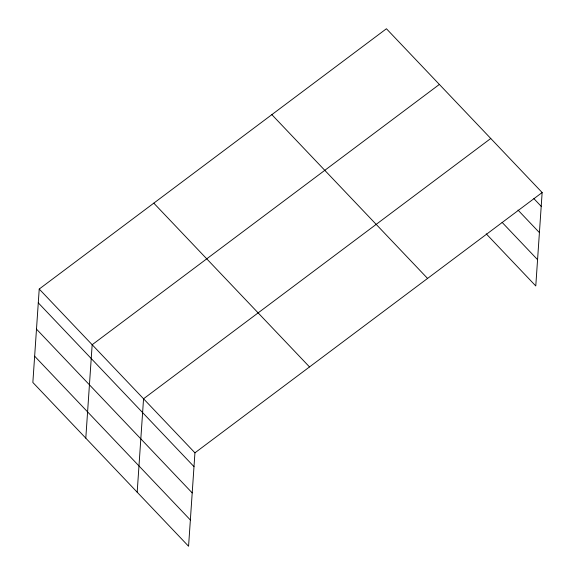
<?xml version="1.0" encoding="UTF-8"?>
<svg xmlns="http://www.w3.org/2000/svg" width="575" height="575" viewBox="0 0 575 575"><rect width="100%" height="100%" fill="white"/><g stroke="black" fill="none" stroke-linecap="round" stroke-linejoin="round"><path stroke-width="0.86" d="M39.222 289.045L32.854 382.468L188.571 546.25L194.939 452.827L39.222 289.045L386.429 28.75L542.146 192.532L535.778 285.955L486.227 233.838M85.797 438.157L92.165 344.734L439.372 84.439M137.181 492.2L143.549 398.784L490.762 138.482M194.939 452.827L542.146 192.532M533.866 198.619L541.204 206.339M518.003 210.091L539.415 232.609M502.09 222.36L537.567 259.677M271.853 114.648L427.57 278.429M153.798 203.147L309.515 366.929M38.281 302.853L193.998 466.634M36.491 329.13L192.208 492.912M34.644 356.198L190.361 519.98"/></g></svg>
